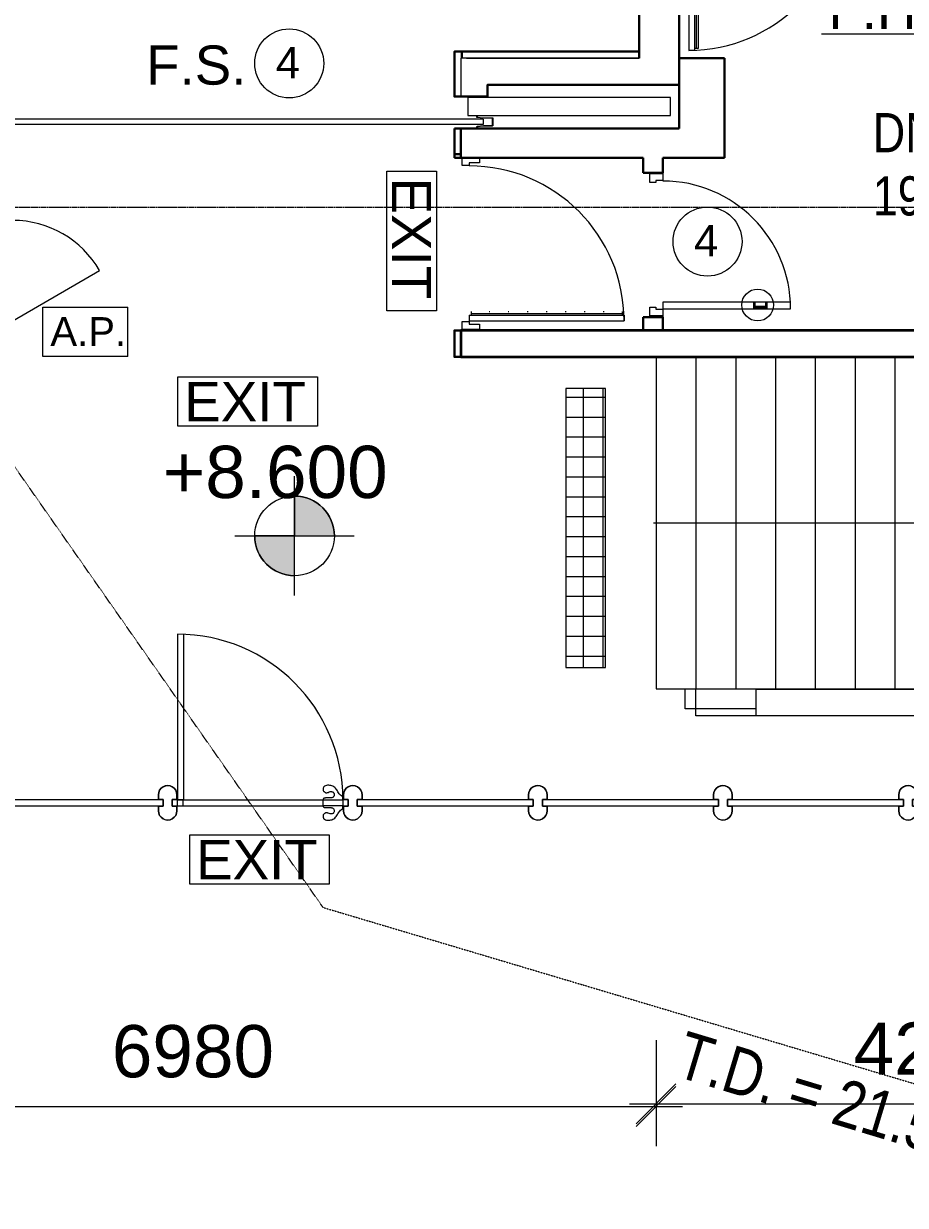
# Model space of a CAD drawing. Header units: millimetres. Extents: x -11708 to 484395, y -10237143 to 211873.
# Drawn here: x 157135 to 163780, y 24991 to 33891 of the extents above; entities that cross this region are included whole.
import ezdxf

# ---------------------------------------------------------------- set-up
doc = ezdxf.new("R2010")
doc.units = ezdxf.units.MM
for name, pattern in [('Dash2', [3, 1.5, -1.5]), ('Grid Line', [21, 12, -3, 3, -3]), ('Overhead', [1.8, 1.2, -0.6])]:
    doc.linetypes.add(name, pattern=pattern)
for name, color, linetype, lineweight in [('0-1', 7, 'Continuous', 5), ('0-2', 7, 'Continuous', 13), ('A-325-M_DOOR', 31, 'Continuous', 5), ('A-325-M_DOOR-3', 31, 'Continuous', 13), ('A-325-M_DOOR__FRAME', 31, 'Continuous', 5), ('A-325-M_DOOR_GLASS', 31, 'Continuous', 13), ('A-ANNO-DIMS-1', 7, 'Continuous', 5), ('A-ANNO-NOTE', 7, 'Continuous', 5), ('A-ANNO-NOTE-1', 7, 'Continuous', 20), ('A-DETL', 102, 'Continuous', 5), ('A-DETL-GENF', 7, 'Continuous', 5), ('A-DETL-HDLN-1', 7, 'Dash2', 5), ('A-DOOR', 7, 'Continuous', 5), ('A-DOOR-1', 7, 'Continuous', 9), ('A-FLOR', 7, 'Continuous', 18), ('A-GLAZ-CURT-2', 7, 'Continuous', 9), ('Dims-B1-FPARTPLANAT_8-6mPD_dwg-1', 7, 'Continuous', 5), ('G-ANNO-DIMS', 7, 'Continuous', 5), ('G-ANNO-TEXT', 7, 'Continuous', 5), ('I-WALL', 7, 'Continuous', 9), ('I-WALL-3', 7, 'Continuous', 30), ('I-WALL-4', 7, 'Continuous', 18), ('OAP0503_', 210, 'Continuous', 35), ('Q-SPCQ', 7, 'Continuous', 5), ('Q-SPCQ-HDLN', 7, 'Overhead', 5), ('S-GRID-1', 7, 'Grid Line', 5), ('S-STRS', 7, 'Continuous', 5), ('S-STRS-2', 7, 'Overhead', 5)]:
    doc.layers.add(name, color=color, linetype=linetype, lineweight=lineweight)
doc.styles.add('Arial Narrow', font='ARIALN.TTF', dxfattribs={"height": 353.981763})
doc.styles.add('Arial Narrow_1', font='ARIALN.TTF', dxfattribs={"height": 294.984802})
doc.styles.add('Arial_1', font='arial.ttf', dxfattribs={"height": 393.413174})
doc.styles.add('Arial_2', font='arial.ttf', dxfattribs={"height": 1.475299})
doc.styles.add('Arial_5', font='arial.ttf', dxfattribs={"height": 1.18024})
doc.styles.add('Arial_7', font='arial.ttf', dxfattribs={"height": 1.967066})

# ---------------------------------------------------------------- blocks, each defined once
blk = doc.blocks.new('Dims-B1-FPARTPLANAT_8-6mPD_dwg__Oblique-5772989-B1_F PART PLAN AT _8_6mPD')
at = {"layer": 'A-ANNO-DIMS-1'}
blk.add_line((-0.5, -0.5), (0.5, 0.5), dxfattribs=at)
blk = doc.blocks.new('Dims-B1-FPARTPLANAT_8-6mPD_dwg-5616331-B1_F PART PLAN AT _8_6mPD')
at = {"layer": 'A-ANNO-DIMS-1'}
for p, q in [((84017.2, 26235.8), (84017.2, 25454.8)), ((84017.2, 26216.7), (84017.2, 25435.8)), ((76836, 25735.8), (84217.2, 25735.8)), ((83817.2, 25754.8), (88417.2, 25754.8))]:
    blk.add_line(p, q, dxfattribs=at)
at = {"xscale": 300, "yscale": 300, "zscale": 300, "rotation": 180}
blk.add_blockref('Dims-B1-FPARTPLANAT_8-6mPD_dwg__Oblique-5772989-B1_F PART PLAN AT _8_6mPD', (84017.2, 25754.8), dxfattribs=at)
at = {"xscale": 300, "yscale": 300, "zscale": 300}
blk.add_blockref('Dims-B1-FPARTPLANAT_8-6mPD_dwg__Oblique-5772989-B1_F PART PLAN AT _8_6mPD', (84017.2, 25735.8), dxfattribs=at)
at = {"layer": 'A-ANNO-DIMS-1', "char_height": 393.41, "width": 1459.2, "attachment_point": 2, "line_spacing_factor": 0.938532, "style": 'Arial_1'}
for s, insert in [('6980', (80526.6, 26348.5)), ('4200', (86117.2, 26367.6))]:
    blk.add_mtext(s, dxfattribs=dict(at, insert=insert))
blk = doc.blocks.new('ARC_ANN_EXIT - ARC_ANN_EXIT-878429-B1_F PART PLAN AT _8_6mPD')
at = {"layer": 'A-ANNO-NOTE'}
for p, q in [((-2.124, 0), (-2.124, 1.862)), ((-2.124, 1.862), (3.134, 1.862)), ((3.134, 1.862), (3.134, 0)), ((3.134, 0), (-2.124, 0))]:
    blk.add_line(p, q, dxfattribs=at)
at = {"layer": 'A-ANNO-NOTE', "insert": (0.406, 1.662), "char_height": 1.4753, "width": 5.454, "attachment_point": 2, "line_spacing_factor": 0.938532, "style": 'Arial_2'}
blk.add_mtext('EXIT', dxfattribs=at)
blk = doc.blocks.new('ARC_ANN_FIRE SHUTTER - 1-5166234-B1_F PART PLAN AT _8_6mPD')
at = {"layer": 'A-ANNO-NOTE', "insert": (0.406, 1.662), "char_height": 1.4753, "width": 4.5, "attachment_point": 2, "line_spacing_factor": 0.938532, "style": 'Arial_2'}
blk.add_mtext('F.S.', dxfattribs=at)
blk = doc.blocks.new('Spot Elevations - Spot Elevation - Exterior Filled-23614-B1_F PART PLAN AT _8_6mPD')
at = {"layer": 'G-ANNO-DIMS'}
h = blk.add_hatch(color=256, dxfattribs=at)
edge = h.paths.add_edge_path(flags=0)
edge.add_arc((-2.24, 2.25), 1.5, 0, 90, ccw=False)
edge.add_line((-0.74, 2.25), (-2.24, 2.25))
edge.add_line((-2.24, 2.25), (-2.24, 3.75))
h = blk.add_hatch(color=256, dxfattribs=at)
edge = h.paths.add_edge_path(flags=0)
edge.add_arc((-2.24, 2.25), 1.5, 180, 270, ccw=False)
edge.add_line((-3.74, 2.25), (-2.24, 2.25))
edge.add_line((-2.24, 2.25), (-2.24, 0.75))
for p, q in [((-2.24, 0), (-2.24, 4.5)), ((-2.24, 3.75), (-2.24, 2.25)), ((-4.49, 2.25), (0.01, 2.25)), ((-2.24, 2.25), (-3.74, 2.25)), ((-2.24, 0.75), (-2.24, 2.25)), ((-2.24, 2.25), (-0.74, 2.25))]:
    blk.add_line(p, q, dxfattribs=at)
blk.add_circle((-2.24, 2.25), 1.5, dxfattribs=at)
for start, end in [(360, 90), (180, 270)]:
    blk.add_arc((-2.24, 2.25), 1.5, start, end, dxfattribs=at)
blk = doc.blocks.new('Circular Mullion - Type A-27605860-B1_F PART PLAN AT _8_6mPD')
blk.add_lwpolyline([(70, 37.5), (67.6, 55.6), (60.6, 72.5), (49.5, 87), (35, 98.1), (13.3, 105.8), (0, 107.5), (-18.1, 105.1), (-35, 98.1), (-49.5, 87), (-60.6, 72.5), (-67.6, 55.6), (-70, 37.5), (-70, 2.5), (-34, 2.5), (-34, -47.5), (-70, -48.2), (-70, -82.5), (-67.6, -100.6), (-60.6, -117.5), (-49.5, -132), (-35, -143.1), (-18.1, -150.1), (0, -152.5), (18.1, -150.1), (35, -143.1), (49.5, -132), (60.6, -117.5), (67.6, -100.6), (70, -82.5), (70, -47.5), (34, -47.5), (34, 2.5), (70, 2.5)], close=True)
blk = doc.blocks.new('Circular Mullion - CERAMIC_MULLIONS Multimedia Lounge-29339448-B1_F PART PLAN AT _8_6mPD')
at = {"layer": '0-2'}
blk.add_lwpolyline([(70, 82.5), (67.6, 100.6), (60.6, 117.5), (49.5, 132), (35, 143.1), (13.3, 150.8), (0, 152.5), (-18.1, 150.1), (-35, 143.1), (-49.5, 132), (-60.6, 117.5), (-67.6, 100.6), (-70, 82.5), (-70, 47.5), (-34, 47.5), (-34, -2.5), (-70, -3.2), (-70, -37.5), (-67.6, -55.6), (-60.6, -72.5), (-49.5, -87), (-35, -98.1), (-18.1, -105.1), (0, -107.5), (18.1, -105.1), (35, -98.1), (49.5, -87), (60.6, -72.5), (67.6, -55.6), (70, -37.5), (70, -2.5), (34, -2.5), (34, 47.5), (70, 47.5)], close=True, dxfattribs=at)
blk = doc.blocks.new('A$C41A67BAA')
at = {"layer": 'OAP0503_'}
for p, q in [((5696.4, 19075), (5696.4, 18875)), ((15966.7, 19075), (5696.4, 19075)), ((5696.4, 18875), (15966.7, 18875))]:
    blk.add_line(p, q, dxfattribs=at)
blk = doc.blocks.new('ARC_ANN_EXIT - ARC_ANN_EXIT-878429-G_F PLAN _1 OF 2_')
at = {"layer": 'A-ANNO-NOTE'}
for p, q in [((-2.124, 0), (-2.124, 1.862)), ((-2.124, 1.862), (3.134, 1.862)), ((3.134, 1.862), (3.134, 0)), ((3.134, 0), (-2.124, 0))]:
    blk.add_line(p, q, dxfattribs=at)
at = {"layer": 'A-ANNO-NOTE', "insert": (0.406, 1.662), "char_height": 1.4753, "width": 5.454, "attachment_point": 2, "line_spacing_factor": 0.938532, "style": 'Arial_1'}
blk.add_mtext('EXIT', dxfattribs=at)
blk = doc.blocks.new('ARC_ANN_FIRE-RATING_four_ - none-909737-B2_F PLAN _1 OF 2_')
at = {"layer": 'A-ANNO-NOTE'}
blk.add_circle((0, 0), 1.3, dxfattribs=at)
at = {"layer": 'A-ANNO-NOTE', "insert": (-0.05, 0.62), "char_height": 1.18, "width": 1.0944, "attachment_point": 2, "line_spacing_factor": 0.938532, "style": 'Arial_7'}
blk.add_mtext('4', dxfattribs=at)
blk = doc.blocks.new('ARC_ANN_FIRE-RATING_four_ - none-909737-B1_F PART PLAN AT _8_6mPD')
at = {"layer": 'A-ANNO-NOTE'}
blk.add_circle((0, 0), 1.3, dxfattribs=at)
at = {"layer": 'A-ANNO-NOTE', "insert": (-0.05, 0.62), "char_height": 1.18, "width": 1.0944, "attachment_point": 2, "line_spacing_factor": 0.938532, "style": 'Arial_5'}
blk.add_mtext('4', dxfattribs=at)
blk = doc.blocks.new('ARC_DOOR_METAL_M11-BH-I - 900x2100mm-44559558-1997 - B')
at = {"layer": 'A-325-M_DOOR'}
for p, q in [((431, 1037), (431, 75)), ((481, 1037), (431, 1037)), ((481, 75), (481, 1037)), ((431, 75), (481, 75))]:
    blk.add_line(p, q, dxfattribs=at)
blk.add_arc((481, 75), 962, 90, 180, dxfattribs=at)
at = {"layer": 'A-325-M_DOOR-3'}
for p, q in [((-544, 75), (-484, 75)), ((-484, 75), (-484, 22)), ((-484, 22), (-469, 22)), ((-469, 22), (-469, -25)), ((469, -25), (469, 22)), ((469, 22), (484, 22)), ((484, 75), (544, 75)), ((484, 22), (484, 75)), ((-469, -25), (-544, -25)), ((544, -25), (469, -25))]:
    blk.add_line(p, q, dxfattribs=at)
at = {"layer": 'A-325-M_DOOR__FRAME'}
for p, q in [((-534, 75), (-534, -25)), ((534, 75), (534, -25))]:
    blk.add_line(p, q, dxfattribs=at)
at = {"layer": 'A-325-M_DOOR_GLASS'}
for p, q in [((481, 860), (431, 860)), ((462, 850), (431, 850)), ((462, 760), (462, 860)), ((471, 760), (471, 860)), ((481, 850), (471, 850)), ((462, 770), (431, 770)), ((481, 760), (431, 760)), ((481, 770), (471, 770))]:
    blk.add_line(p, q, dxfattribs=at)
blk = doc.blocks.new('ARC_DOOR_TIMBER_T10-TI-I - 1100x2100mm-47266219-1997 - B')
at = {"layer": 'A-325-M_DOOR'}
for p, q in [((513, 1142), (540, 1142)), ((513, 4), (513, 1142)), ((528, 4), (528, 1142)), ((540, 1157), (584, 1157)), ((540, -11), (540, 1157)), ((584, -11), (584, 1157)), ((513, 4), (540, 4)), ((540, -11), (584, -11))]:
    blk.add_line(p, q, dxfattribs=at)
blk.add_arc((584, -11), 1168, 90, 180, dxfattribs=at)
at = {"layer": 'A-325-M_DOOR-3'}
for p, q in [((-657, 66), (-607, 66)), ((-607, 66), (-607, -11)), ((607, 66), (657, 66)), ((607, -11), (607, 66)), ((-587, -64), (-657, -64)), ((-607, -11), (-587, -11)), ((-587, -11), (-587, -64)), ((587, -64), (587, -11)), ((587, -11), (607, -11)), ((657, -64), (587, -64))]:
    blk.add_line(p, q, dxfattribs=at)
at = {"layer": 'A-325-M_DOOR__FRAME'}
for p, q in [((-647, 66), (-647, -64)), ((647, 66), (647, -64))]:
    blk.add_line(p, q, dxfattribs=at)
blk = doc.blocks.new('ARC_DOOR_TIMBER_S2-FT - 1100x2400mm-43950383-1997 - B')
at = {"layer": 'A-325-M_DOOR'}
for p, q in [((513, 1142), (540, 1142)), ((528, 4), (528, 1142)), ((540, 1157), (584, 1157)), ((540, -11), (540, 1157)), ((584, -11), (584, 1157)), ((513, 998.7), (513, 1006)), ((513, 855.4), (513, 862.7)), ((513, 712.1), (513, 719.4)), ((513, 568.8), (513, 576.1)), ((513, 425.5), (513, 432.8)), ((513, 282.2), (513, 289.5)), ((513, 138.9), (513, 146.2)), ((513, 4), (540, 4)), ((540, -11), (584, -11))]:
    blk.add_line(p, q, dxfattribs=at)
blk.add_arc((584, -11), 1168, 90, 180, dxfattribs=at)
at = {"layer": 'A-325-M_DOOR-3'}
for p, q in [((-643, 66), (-607, 66)), ((-607, 66), (-607, -11)), ((607, 66), (657, 66)), ((607, -11), (607, 66)), ((-587, -64), (-643, -64)), ((-607, -11), (-587, -11)), ((-587, -11), (-587, -64)), ((587, -64), (587, -11)), ((587, -11), (607, -11)), ((657, -64), (587, -64))]:
    blk.add_line(p, q, dxfattribs=at)
at = {"layer": 'A-325-M_DOOR__FRAME'}
for p, q in [((-647, 66), (-647, -64)), ((647, 66), (647, -64))]:
    blk.add_line(p, q, dxfattribs=at)
blk = doc.blocks.new('ARC_ANN_ACCESS PANEL - AP-910189-B1_F PLAN _2 OF 2_')
at = {"layer": 'A-ANNO-NOTE'}
for p, q in [((-1.593, -0.916), (-1.593, 0.946)), ((-1.593, 0.946), (1.606, 0.946)), ((1.606, -0.916), (1.606, 0.946)), ((1.606, -0.916), (-1.593, -0.916))]:
    blk.add_line(p, q, dxfattribs=at)
at = {"layer": 'A-ANNO-NOTE', "insert": (0.12, 0.57), "char_height": 1.0819, "width": 3.40549, "attachment_point": 2, "line_spacing_factor": 0.938532, "style": 'Arial_5'}
blk.add_mtext('A.P.', dxfattribs=at)

msp = doc.modelspace()

# ---------------------------------------------------------------- hatches: boundary and pattern name
at = {"layer": 'A-DETL-GENF'}
h = msp.add_hatch(dxfattribs=at)
h.set_pattern_fill('FP_30', color=256, style=0, pattern_type=2)
h.set_pattern_definition([(90, (280753.54, 9028.26), (-150, 9e-15), []), (180, (280753.54, 9028.26), (2e-14, -150), [])])
h.paths.add_polyline_path([(161521.3, 29043), (161521.3, 31143), (161221.3, 31143), (161221.3, 29043)])

# ---------------------------------------------------------------- linework, layer by layer
at = {"layer": 'A-325-M_DOOR', "lineweight": 9}
msp.add_line((157053.1, 31653.8), (157707.1, 32031.4), dxfattribs=at)
msp.add_arc((157053.1, 31653.8), 755.2, 30.00005, 90.00039, dxfattribs=at)
at = {"layer": 'A-ANNO-NOTE'}
msp.add_circle((162667, 31772.2), 120, dxfattribs=at)
at = {"layer": 'A-ANNO-NOTE-1'}
msp.add_line((163147.5, 33814), (163945.7, 33814), dxfattribs=at)
at = {"layer": 'A-DETL'}
msp.add_line((161881.3, 30130.7), (164301.3, 30130.7), dxfattribs=at)
msp.add_lwpolyline([(161221.3, 31143), (161221.3, 29043), (161521.3, 29043), (161521.3, 31143)], close=True, dxfattribs=at)
at = {"layer": 'A-DETL-HDLN-1'}
for q in [(156867.5, 30838.9), (172170.2, 23428.6)]:
    msp.add_line((159391.2, 27234.7), q, dxfattribs=at)
at = {"layer": 'A-DOOR'}
for p, q in [((158294.2, 29292.4), (158294.2, 28045.4)), ((158339.2, 29292.4), (158339.2, 28045.4)), ((158294.2, 28045.4), (159391.2, 28045.3)), ((158334.2, 28045.4), (158334.2, 28000.4)), ((159391.2, 28000.4), (159391.2, 28045.3)), ((159391.3, 28045.3), (159541.2, 28045.3)), ((158334.2, 28000.4), (159391.2, 28000.4)), ((159541.2, 28000.4), (159391.3, 28000.4))]:
    msp.add_line(p, q, dxfattribs=at)
msp.add_lwpolyline([(162010.8, 33335), (160482.9, 33335), (160482.9, 33199), (162010.8, 33199.1)], close=True, dxfattribs=at)
at = {"layer": 'A-DOOR', "flags": 128}
for points in [[(159402.8, 28146.9), (159400.3, 28145), (159398, 28142.8), (159396, 28140.2), (159394.2, 28137.3), (159392.8, 28134.1), (159391.8, 28130.8), (159391.3, 28127.3), (159391.2, 28123.9), (159391.6, 28120.5), (159392.4, 28117.3), (159393.5, 28114.3), (159394.9, 28111.6), (159396.6, 28109), (159398.7, 28106.6), (159401.1, 28104.4), (159403.9, 28102.4), (159407, 28100.8), (159410.2, 28099.6), (159413.6, 28098.9), (159417, 28098.5), (159420.4, 28098.7), (159423.7, 28099.2), (159426.8, 28100.1), (159429.6, 28101.4)], [(159541.2, 28045.3), (159541.1, 28053.6), (159540.4, 28061.8), (159537, 28069.1), (159530.6, 28074.3), (159524.1, 28079.3), (159518.2, 28085), (159512.9, 28091.3), (159508.2, 28098), (159503.9, 28105.1), (159499.7, 28112.2), (159495.5, 28119.2), (159490.9, 28126), (159485.6, 28132.3), (159479.7, 28138), (159473.1, 28143), (159466, 28147.1), (159458.4, 28150.2), (159450.4, 28152.4), (159442.4, 28153.9), (159434.2, 28154.5), (159425.9, 28154.3), (159417.8, 28153.1), (159409.9, 28151), (159402.8, 28146.9)], [(159453, 28059.6), (159450.1, 28059.6), (159447.2, 28059.6), (159444.3, 28059.6), (159441.4, 28059.6), (159438.5, 28059.6), (159435.6, 28059.6), (159432.7, 28059.5), (159429.8, 28059.5), (159426.9, 28059.5), (159424, 28059.5), (159421.1, 28059.4), (159418.2, 28059.3), (159415.3, 28059.2), (159412.4, 28059.1), (159409.6, 28058.9), (159406.7, 28058.7), (159403.8, 28058.4), (159400.9, 28057.9), (159398.2, 28057), (159395.6, 28055.6), (159393.6, 28053.6), (159392.2, 28051), (159391.5, 28048.2), (159391.3, 28045.3)], [(159429.6, 28101.4), (159437.3, 28104.8), (159445, 28106.9), (159452.7, 28107.4)], [(159452.7, 28107.4), (159455.6, 28107.1), (159458.5, 28106.5), (159461.3, 28105.5), (159464.1, 28104.1), (159466.8, 28102.4), (159469.2, 28100.2), (159471.3, 28097.8), (159473, 28095.1), (159474.4, 28092.3), (159475.3, 28089.3), (159475.8, 28086.4), (159476, 28083.6), (159475.9, 28080.8), (159475.4, 28077.9), (159474.5, 28075), (159473.1, 28072.1), (159471.4, 28069.4), (159469.4, 28066.9), (159467, 28064.8), (159464.4, 28063), (159461.6, 28061.5), (159458.7, 28060.5), (159455.8, 28059.9), (159453, 28059.6)], [(159391.3, 28000.4), (159391.5, 27997.5), (159392.2, 27994.7), (159393.6, 27992.2), (159395.6, 27990.1), (159398.2, 27988.7), (159400.9, 27987.8), (159403.8, 27987.3), (159406.7, 27987), (159409.6, 27986.8), (159412.4, 27986.6), (159415.3, 27986.5), (159418.2, 27986.4), (159421.1, 27986.3), (159424, 27986.3), (159426.9, 27986.2), (159429.8, 27986.2), (159432.7, 27986.2), (159435.6, 27986.2), (159438.5, 27986.2), (159441.4, 27986.2), (159444.3, 27986.2), (159447.2, 27986.2), (159450.1, 27986.2), (159453, 27986.2)], [(159402.8, 27898.9), (159409.9, 27894.8), (159417.8, 27892.6), (159425.9, 27891.5), (159434.2, 27891.2), (159442.4, 27891.8), (159450.4, 27893.3), (159458.4, 27895.6), (159466, 27898.7), (159473.1, 27902.8), (159479.7, 27907.7), (159485.6, 27913.4), (159490.9, 27919.7), (159495.5, 27926.5), (159499.7, 27933.6), (159503.9, 27940.7), (159508.2, 27947.7), (159512.9, 27954.4), (159518.2, 27960.7), (159524.1, 27966.4), (159530.6, 27971.5), (159537, 27976.6), (159540.4, 27984), (159541.1, 27992.2), (159541.2, 28000.4)], [(159453, 27986.2), (159455.8, 27985.9), (159458.7, 27985.3), (159461.6, 27984.2), (159464.4, 27982.8), (159467, 27981), (159469.4, 27978.8), (159471.4, 27976.3), (159473.1, 27973.6), (159474.5, 27970.8), (159475.4, 27967.9), (159475.9, 27965), (159476, 27962.1), (159475.8, 27959.3), (159475.3, 27956.4), (159474.4, 27953.5), (159473, 27950.7), (159471.3, 27948), (159469.2, 27945.5), (159466.8, 27943.4), (159464.1, 27941.6), (159461.3, 27940.2), (159458.5, 27939.2), (159455.6, 27938.6), (159452.7, 27938.4)], [(159429.6, 27944.4), (159426.8, 27945.6), (159423.7, 27946.5), (159420.4, 27947.1), (159417, 27947.2), (159413.6, 27946.9), (159410.2, 27946.1), (159407, 27944.9), (159403.9, 27943.3), (159401.1, 27941.4), (159398.7, 27939.2), (159396.6, 27936.7), (159394.9, 27934.2), (159393.5, 27931.4), (159392.4, 27928.4), (159391.6, 27925.2), (159391.2, 27921.8), (159391.3, 27918.4), (159391.8, 27915), (159392.8, 27911.6), (159394.2, 27908.5), (159396, 27905.6), (159398, 27903), (159400.3, 27900.7), (159402.8, 27898.9)], [(159452.7, 27938.4), (159445, 27938.9), (159437.3, 27940.9), (159429.6, 27944.4)]]:
    msp.add_lwpolyline(points, dxfattribs=at)
at = {"layer": 'A-DOOR'}
msp.add_arc((158294.2, 28045.4), 1247, 359.9997, 89.9997, dxfattribs=at)
at = {"layer": 'A-DOOR-1'}
for p, q in [((158334.2, 28045.4), (158254.2, 28045.4)), ((158294.2, 28000.4), (158294.2, 28045.4)), ((159581.2, 28045.3), (159541.2, 28045.3)), ((159541.2, 28045.3), (159541.2, 28000.4)), ((158254.2, 28000.4), (158334.2, 28000.4)), ((159541.2, 28000.4), (159581.2, 28000.4))]:
    msp.add_line(p, q, dxfattribs=at)
at = {"layer": 'A-FLOR'}
for p, q in [((160482.1, 31380.7), (160437.1, 31380.7)), ((162121.3, 28730.7), (162121.3, 28880.7)), ((162201.3, 28677.4), (162201.3, 28880.7)), ((162656.8, 28730.7), (162121.3, 28730.7)), ((162656.8, 28677.4), (162201.3, 28677.4))]:
    msp.add_line(p, q, dxfattribs=at)
msp.add_lwpolyline([(160430.9, 31580.9), (160430.9, 31380.8)], dxfattribs=at)
at = {"layer": 'A-GLAZ-CURT-2'}
for p, q in [((158186.2, 28044.4), (156820.2, 28044.4)), ((160976.2, 28044.4), (159649.2, 28044.4)), ((162371.2, 28044.4), (161044.2, 28044.4)), ((163766.2, 28044.4), (162439.2, 28044.4)), ((156820.2, 28000.4), (158186.2, 28000.4)), ((159649.2, 28000.4), (160976.2, 28000.4)), ((161044.2, 28000.4), (162371.2, 28000.4)), ((162439.2, 28000.4), (163766.2, 28000.4))]:
    msp.add_line(p, q, dxfattribs=at)
at = {"layer": 'I-WALL'}
msp.add_line((160472.1, 33630.7), (161774.3, 33630.7), dxfattribs=at)
msp.add_lwpolyline([(160472.1, 33630.7), (160430.9, 33630.7), (160430.9, 33342.3)], dxfattribs=at)
at = {"layer": 'I-WALL-3'}
for p, q in [((161774.3, 34947.1), (161774.3, 33630.7)), ((162074.3, 33430.7), (162074.3, 34947.1)), ((161774.3, 33680.7), (160437.1, 33680.7)), ((160437.1, 33680.7), (160437.1, 33630.7)), ((162418.3, 33630.8), (162075, 33630.8)), ((162418.3, 32880.8), (162418.3, 33630.8)), ((160672.1, 33430.7), (162074.3, 33430.7)), ((160380.9, 33102.3), (160380.9, 32880.8)), ((160430.9, 33102.3), (162074.3, 33102.3)), ((160430.9, 33102.3), (160430.9, 32880.8)), ((161803.3, 32880.8), (160380.9, 32880.8)), ((161803.3, 32880.8), (161803.3, 32768.8)), ((161953.3, 32768.8), (161953.3, 32880.8)), ((161953.3, 32880.8), (162418.3, 32880.8)), ((161803.3, 32768.8), (161953.3, 32768.8)), ((161803.3, 31680.8), (161803.3, 31580.8)), ((161953.3, 31680.8), (161803.3, 31680.8)), ((161953.3, 31580.8), (161953.3, 31680.8)), ((170101.7, 31580.7), (160682.1, 31580.7)), ((160482.1, 31380.7), (170701.3, 31380.7))]:
    msp.add_line(p, q, dxfattribs=at)
for points in [[(160672.1, 33430.7), (160630.9, 33430.7), (160630.9, 33342.3), (160380.9, 33342.3), (160380.9, 33680.9), (160437.1, 33680.7)], [(162074.3, 33102.5), (162074.3, 33430.7)], [(160430.9, 33102.3), (160380.9, 33102.3)], [(160380.9, 32908.9), (160430.9, 32908.9)], [(160682.1, 31580.7), (160380.9, 31580.7), (160380.9, 31380.7), (160437.1, 31380.7)]]:
    msp.add_lwpolyline(points, dxfattribs=at)
at = {"layer": 'I-WALL-4'}
for p, q in [((161774.3, 33630.7), (160472.1, 33630.7)), ((162656.8, 28677.4), (162656.8, 28877.4)), ((162656.8, 28877.4), (165839.7, 28877.4)), ((165839.7, 28677.4), (162656.8, 28677.4))]:
    msp.add_line(p, q, dxfattribs=at)
at = {"layer": 'Q-SPCQ'}
for p, q in [((160550.9, 33184.6), (160550.9, 33195.8)), ((160550.9, 33195.8), (160560.9, 33195.8)), ((160600.8, 33179.6), (160550.9, 33184.6)), ((160550.9, 33117), (160600.8, 33122)), ((160550.9, 33105.8), (160550.9, 33117)), ((160560.9, 33194.6), (160552.1, 33194.6)), ((160552.1, 33194.6), (160552.1, 33185.6)), ((160552.1, 33185.6), (160600.9, 33180.8)), ((160600.9, 33120.8), (160552.1, 33115.9)), ((160552.1, 33115.9), (160552.1, 33107)), ((160560.9, 33195.8), (160560.9, 33194.6)), ((160669.7, 33179.6), (160600.8, 33179.6)), ((160600.8, 33122), (160669.7, 33122)), ((160600.9, 33180.8), (160670.9, 33180.8)), ((160670.9, 33120.8), (160600.9, 33120.8)), ((160669.7, 33122), (160669.7, 33179.6)), ((160670.9, 33180.8), (160670.9, 33120.8)), ((160560.9, 33105.8), (160550.9, 33105.8)), ((160552.1, 33107), (160560.9, 33107)), ((160560.9, 33107), (160560.9, 33105.8))]:
    msp.add_line(p, q, dxfattribs=at)
at = {"layer": 'Q-SPCQ-HDLN'}
for p, q in [((160600.9, 33170.8), (156050.9, 33170.7)), ((160600.9, 33130.8), (156050.9, 33130.7)), ((160600.9, 33130.8), (160600.9, 33170.8))]:
    msp.add_line(p, q, dxfattribs=at)
at = {"layer": 'S-GRID-1'}
msp.add_line((191364.2, 32505.6), (135121.9, 32505.9), dxfattribs=at)
at = {"layer": 'S-STRS'}
for p, q in [((161901.3, 31380.7), (161901.3, 28880.7)), ((162201.3, 31380.7), (162201.3, 28880.7)), ((162501.3, 31380.7), (162501.3, 28880.7)), ((162801.3, 31380.7), (162801.3, 28880.7)), ((163101.3, 31380.7), (163101.3, 28880.7)), ((163401.3, 31380.7), (163401.3, 28880.7)), ((163701.3, 31380.7), (163701.3, 28880.7)), ((161901.3, 28880.7), (165184.2, 28880.7))]:
    msp.add_line(p, q, dxfattribs=at)
at = {"layer": 'S-STRS-2'}
for p, q in [((161901.3, 31380.7), (161901.3, 28880.7)), ((162201.3, 31380.7), (162201.3, 28880.7)), ((162501.3, 31380.7), (162501.3, 28880.7)), ((162801.3, 31380.7), (162801.3, 28880.7)), ((163101.3, 31380.7), (163101.3, 28880.7)), ((163401.3, 31380.7), (163401.3, 28880.7)), ((163701.3, 31380.7), (163701.3, 28880.7))]:
    msp.add_line(p, q, dxfattribs=at)

# ---------------------------------------------------------------- block references
at = {"layer": '0-1', "rotation": 179.9997000009}
for p in [(158220.2, 28000.4), (159615.2, 28000.4), (161010.2, 28000.4), (162405.2, 28000.4), (163800.2, 28000.4)]:
    msp.add_blockref('Circular Mullion - Type A-27605860-B1_F PART PLAN AT _8_6mPD', p, dxfattribs=at)
at = {"layer": '0-1', "extrusion": (0, 0, -1), "rotation": 0.0002999990999634}
for p in [(-158220.2, 28000.4), (-159615.2, 28000.4), (-161010.2, 28000.4), (-162405.2, 28000.4), (-163800.2, 28000.4)]:
    msp.add_blockref('Circular Mullion - CERAMIC_MULLIONS Multimedia Lounge-29339448-B1_F PART PLAN AT _8_6mPD', p, dxfattribs=at)
at = {"layer": 'A-325-M_DOOR'}
for name, p, rotation in [('ARC_DOOR_TIMBER_T10-TI-I - 1100x2100mm-47266219-1997 - B', (162732, 34847.2), 180), ('ARC_DOOR_TIMBER_S2-FT - 1100x2400mm-43950383-1997 - B', (160503.3, 32235.8), 270), ('ARC_DOOR_METAL_M11-BH-I - 900x2100mm-44559558-1997 - B', (161878.3, 32224.8), 270)]:
    msp.add_blockref(name, p, dxfattribs=dict(at, rotation=rotation))
at = {"layer": 'A-ANNO-NOTE', "xscale": 200, "yscale": 200, "zscale": 200}
for name, p in [('ARC_ANN_FIRE-RATING_four_ - none-909737-B2_F PLAN _1 OF 2_', (159136.3, 33592)), ('ARC_ANN_FIRE SHUTTER - 1-5166234-B1_F PART PLAN AT _8_6mPD', (158354.6, 33394.5)), ('ARC_ANN_FIRE-RATING_four_ - none-909737-B1_F PART PLAN AT _8_6mPD', (162289.1, 32249.8)), ('ARC_ANN_ACCESS PANEL - AP-910189-B1_F PLAN _2 OF 2_', (157597.6, 31566.5)), ('ARC_ANN_EXIT - ARC_ANN_EXIT-878429-G_F PLAN _1 OF 2_', (158722.6, 30858.7)), ('ARC_ANN_EXIT - ARC_ANN_EXIT-878429-B1_F PART PLAN AT _8_6mPD', (158811.9, 27410.1))]:
    msp.add_blockref(name, p, dxfattribs=at)
at = {"layer": 'A-ANNO-NOTE', "xscale": 200, "yscale": 200, "zscale": 200, "rotation": 270}
msp.add_blockref('ARC_ANN_EXIT - ARC_ANN_EXIT-878429-G_F PLAN _1 OF 2_', (159873.1, 32355.4), dxfattribs=at)
at = {"layer": 'Dims-B1-FPARTPLANAT_8-6mPD_dwg-1'}
msp.add_blockref('Dims-B1-FPARTPLANAT_8-6mPD_dwg-5616331-B1_F PART PLAN AT _8_6mPD', (77884.1, 0), dxfattribs=at)
at = {"layer": 'G-ANNO-DIMS', "xscale": 199.9999999999998, "yscale": 199.9999999999998, "zscale": 199.9999999999998}
msp.add_blockref('Spot Elevations - Spot Elevation - Exterior Filled-23614-B1_F PART PLAN AT _8_6mPD', (159624.5, 29582.9), dxfattribs=at)
at = {"layer": 'I-WALL-3'}
msp.add_blockref('A$C41A67BAA', (154734.5, 12505.8), dxfattribs=at)

# ---------------------------------------------------------------- texts
at = {"layer": 'A-ANNO-NOTE', "insert": (163589.5, 34146.5), "char_height": 295.06, "width": 925.2, "attachment_point": 2, "line_spacing_factor": 0.938532, "style": 'Arial_2'}
msp.add_mtext('F.H.', dxfattribs=at)
at = {"layer": 'G-ANNO-DIMS', "insert": (158182.5, 30711.7), "char_height": 393.41, "width": 2020.8, "attachment_point": 1, "line_spacing_factor": 0.938532, "style": 'Arial_1'}
msp.add_mtext('+8.600', dxfattribs=at)
at = {"layer": 'G-ANNO-TEXT', "insert": (163534.9, 33217.7), "char_height": 294.98, "width": 738, "attachment_point": 1, "line_spacing_factor": 0.968573, "style": 'Arial Narrow_1'}
msp.add_mtext('DN\\P19R', dxfattribs=at)
at = {"layer": 'G-ANNO-TEXT', "insert": (162132.8, 26307.3), "char_height": 353.982, "width": 2812.209, "attachment_point": 1, "rotation": 343.19477, "line_spacing_factor": 0.968573, "style": 'Arial Narrow'}
msp.add_mtext('T.D. = 21.5m', dxfattribs=at)

doc.saveas('drawing.dxf')
